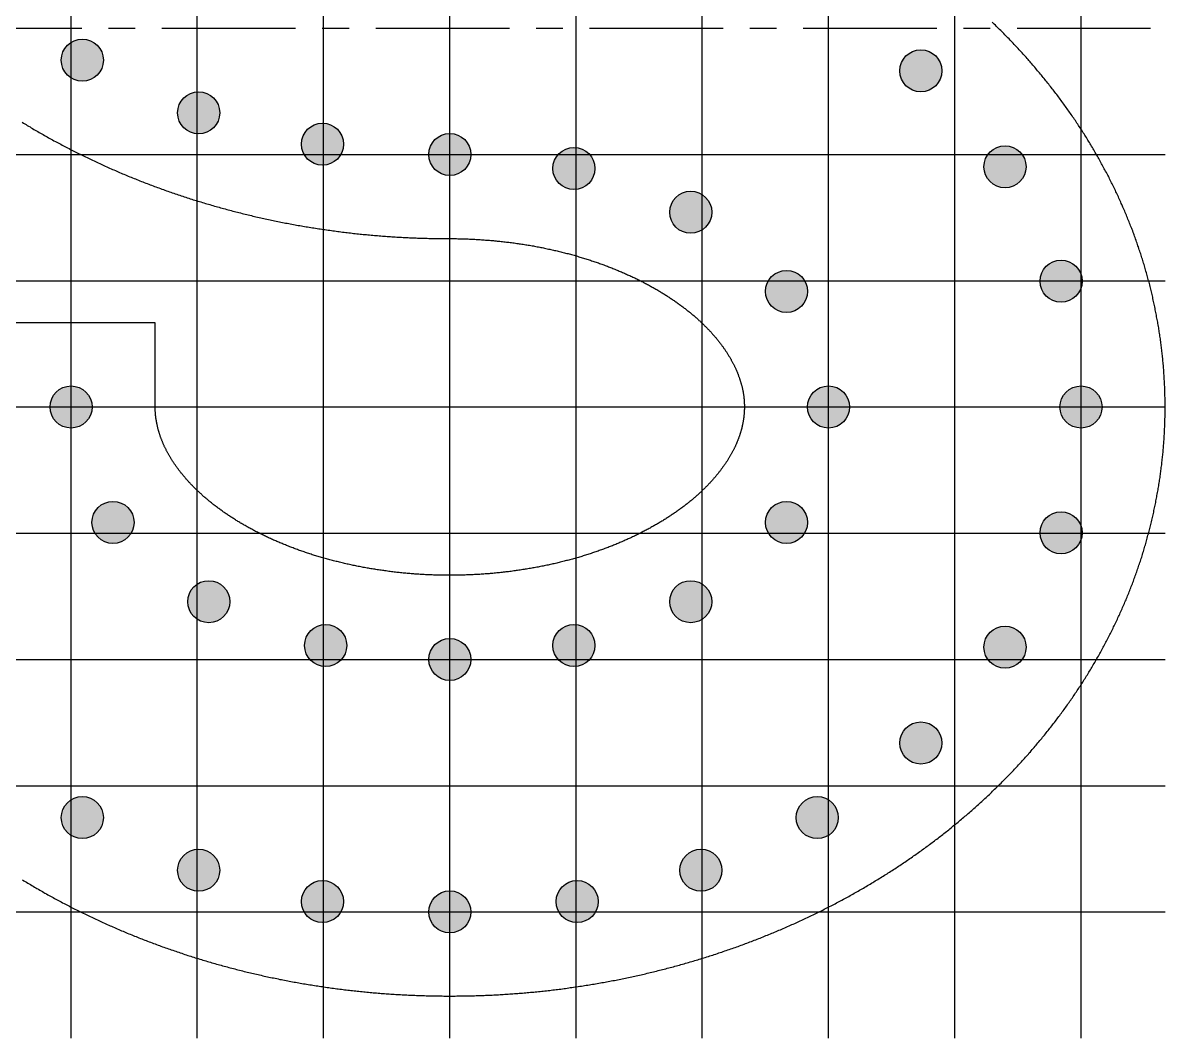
# Model space of a CAD drawing. Header units: inches. Extents: x 0 to 4525, y 0 to 244.
# Drawn here: x 140.35 to 153.93, y -0.09 to 11.97 of the extents above; entities that cross this region are included whole.
import ezdxf

# ---------------------------------------------------------------- set-up
doc = ezdxf.new("R2010")
doc.units = ezdxf.units.IN
doc.linetypes.add('CENTER', pattern=[50.8, 31.75, -6.35, 6.35, -6.35])
for name, color, linetype in [('LetterOutlines', 61, 'Continuous'), ('PixelFill', 22, 'Continuous'), ('PixelGuides', 160, 'Continuous'), ('PixelHoles', 90, 'Continuous')]:
    doc.layers.add(name, color=color, linetype=linetype)

# ---------------------------------------------------------------- blocks, each defined once
blk = doc.blocks.new('Pixel')
at = {"layer": 'PixelFill'}
h = blk.add_hatch(color=256, dxfattribs=at)
h.paths.add_polyline_path([(0, 0.25), (0, 0), (0.25, 0, 0.414214)])
h.paths.add_polyline_path([(0, 0.25, 0.414214), (-0.25, 0), (0, 0)])
h.paths.add_polyline_path([(0, 0), (-0.25, 0, 0.414214), (0, -0.25)])
h.paths.add_polyline_path([(0.25, 0), (0, 0), (0, -0.25, 0.414214)])
h = blk.add_hatch(color=256, dxfattribs=at)
edge = h.paths.add_edge_path()
edge.add_line((0, 0), (0, 0.25))
edge.add_arc((0, 0), 0.25, 90, 180)
edge.add_line((-0.25, 0), (0, 0))
h = blk.add_hatch(color=256, dxfattribs=at)
edge = h.paths.add_edge_path()
edge.add_line((0, 0), (0.25, 0))
edge.add_arc((0, 0), 0.25, 0, 90)
edge.add_line((0, 0.25), (0, 0))
h = blk.add_hatch(color=256, dxfattribs=at)
edge = h.paths.add_edge_path()
edge.add_line((0, -0.25), (0, 0))
edge.add_line((0, 0), (-0.25, 0))
edge.add_arc((0, 0), 0.25, 180, 270)
h = blk.add_hatch(color=256, dxfattribs=at)
edge = h.paths.add_edge_path()
edge.add_line((0, 0), (0, -0.25))
edge.add_arc((0, 0), 0.25, 270, 360)
edge.add_line((0.25, 0), (0, 0))
at = {"layer": 'PixelHoles'}
blk.add_circle((0, 0), 0.25, dxfattribs=at)

msp = doc.modelspace()

# ---------------------------------------------------------------- linework, layer by layer
at = {"layer": 'LetterOutlines'}
for points in [[(140.35, 1.785), (140.366, 1.776), (140.381, 1.766), (140.397, 1.757), (140.412, 1.748), (140.428, 1.738), (140.444, 1.729), (140.459, 1.72), (140.475, 1.71), (140.491, 1.701), (140.507, 1.692), (140.522, 1.683), (140.538, 1.674), (140.554, 1.664), (140.57, 1.655), (140.586, 1.646), (140.602, 1.637), (140.617, 1.628), (140.633, 1.619), (140.649, 1.61), (140.665, 1.602), (140.681, 1.593), (140.697, 1.584), (140.713, 1.575), (140.73, 1.566), (140.746, 1.558), (140.762, 1.549), (140.778, 1.54), (140.794, 1.531), (140.81, 1.523), (140.827, 1.514), (140.843, 1.506), (140.859, 1.497), (140.875, 1.489), (140.892, 1.48), (140.908, 1.472), (140.924, 1.463), (140.941, 1.455), (140.957, 1.447), (140.973, 1.438), (140.99, 1.43), (141.006, 1.422), (141.023, 1.414), (141.039, 1.406), (141.056, 1.397), (141.072, 1.389), (141.089, 1.381), (141.106, 1.373), (141.122, 1.365), (141.139, 1.357), (141.155, 1.349), (141.172, 1.341), (141.189, 1.333), (141.206, 1.325), (141.222, 1.318), (141.239, 1.31), (141.256, 1.302), (141.273, 1.294), (141.289, 1.287), (141.306, 1.279), (141.323, 1.271), (141.34, 1.264), (141.357, 1.256), (141.374, 1.249), (141.391, 1.241), (141.408, 1.234), (141.425, 1.226), (141.442, 1.219), (141.459, 1.211), (141.476, 1.204), (141.493, 1.197), (141.51, 1.189), (141.527, 1.182), (141.544, 1.175), (141.561, 1.168), (141.578, 1.161), (141.595, 1.153), (141.612, 1.146), (141.63, 1.139), (141.647, 1.132), (141.664, 1.125), (141.681, 1.118), (141.699, 1.111), (141.716, 1.104), (141.733, 1.098), (141.751, 1.091), (141.768, 1.084), (141.785, 1.077), (141.803, 1.07), (141.82, 1.064), (141.837, 1.057), (141.855, 1.05), (141.872, 1.044), (141.89, 1.037), (141.907, 1.031), (141.925, 1.024), (141.942, 1.018), (141.96, 1.011), (141.977, 1.005), (141.995, 0.999), (142.012, 0.992), (142.03, 0.986), (142.048, 0.98), (142.065, 0.973), (142.083, 0.967), (142.1, 0.961), (142.118, 0.955), (142.136, 0.949), (142.154, 0.943), (142.171, 0.937), (142.189, 0.931), (142.207, 0.925), (142.224, 0.919), (142.242, 0.913), (142.26, 0.907), (142.278, 0.901), (142.296, 0.895), (142.314, 0.889), (142.331, 0.884), (142.349, 0.878), (142.367, 0.872), (142.385, 0.867), (142.403, 0.861), (142.421, 0.855), (142.439, 0.85), (142.457, 0.844), (142.475, 0.839), (142.493, 0.833), (142.511, 0.828), (142.529, 0.823), (142.547, 0.817), (142.565, 0.812), (142.583, 0.807), (142.601, 0.801), (142.619, 0.796), (142.637, 0.791), (142.655, 0.786), (142.673, 0.781), (142.691, 0.776), (142.71, 0.771), (142.728, 0.766), (142.746, 0.761), (142.764, 0.756), (142.782, 0.751), (142.801, 0.746), (142.819, 0.741), (142.837, 0.736), (142.855, 0.732), (142.874, 0.727), (142.892, 0.722), (142.91, 0.717), (142.928, 0.713), (142.947, 0.708), (142.965, 0.704), (142.983, 0.699), (143.002, 0.695), (143.02, 0.69), (143.038, 0.686), (143.057, 0.681), (143.075, 0.677), (143.094, 0.673), (143.112, 0.668), (143.13, 0.664), (143.149, 0.66), (143.167, 0.656), (143.186, 0.652), (143.204, 0.647), (143.223, 0.643), (143.241, 0.639), (143.26, 0.635), (143.278, 0.631), (143.297, 0.627), (143.315, 0.623), (143.334, 0.62), (143.352, 0.616), (143.371, 0.612), (143.389, 0.608), (143.408, 0.604), (143.427, 0.601), (143.445, 0.597), (143.464, 0.593), (143.482, 0.59), (143.501, 0.586), (143.52, 0.583), (143.538, 0.579), (143.557, 0.576), (143.576, 0.572), (143.594, 0.569), (143.613, 0.566), (143.632, 0.562), (143.65, 0.559), (143.669, 0.556), (143.688, 0.552), (143.707, 0.549), (143.725, 0.546), (143.744, 0.543), (143.763, 0.54), (143.782, 0.537), (143.8, 0.534), (143.819, 0.531), (143.838, 0.528), (143.857, 0.525), (143.875, 0.522), (143.894, 0.519), (143.913, 0.517), (143.932, 0.514), (143.951, 0.511), (143.97, 0.508), (143.988, 0.506), (144.007, 0.503), (144.026, 0.5), (144.045, 0.498), (144.064, 0.495), (144.083, 0.493), (144.102, 0.49), (144.12, 0.488), (144.139, 0.486), (144.158, 0.483), (144.177, 0.481), (144.196, 0.479), (144.215, 0.476), (144.234, 0.474), (144.253, 0.472), (144.272, 0.47), (144.291, 0.468), (144.31, 0.466), (144.328, 0.464), (144.347, 0.462), (144.366, 0.46), (144.385, 0.458), (144.404, 0.456), (144.423, 0.454), (144.442, 0.452), (144.461, 0.45), (144.48, 0.449), (144.499, 0.447), (144.518, 0.445), (144.537, 0.444), (144.556, 0.442), (144.575, 0.44), (144.594, 0.439), (144.613, 0.437), (144.632, 0.436), (144.651, 0.434), (144.67, 0.433), (144.689, 0.432), (144.708, 0.43), (144.727, 0.429), (144.746, 0.428), (144.765, 0.426), (144.785, 0.425), (144.804, 0.424), (144.823, 0.423), (144.842, 0.422), (144.861, 0.421), (144.88, 0.42), (144.899, 0.419), (144.918, 0.418), (144.937, 0.417), (144.956, 0.416), (144.975, 0.415), (144.994, 0.414), (145.013, 0.414), (145.032, 0.413), (145.051, 0.412), (145.071, 0.411), (145.09, 0.411), (145.109, 0.41), (145.128, 0.41), (145.147, 0.409), (145.166, 0.409), (145.185, 0.408), (145.204, 0.408), (145.223, 0.407), (145.242, 0.407), (145.261, 0.407), (145.28, 0.406), (145.3, 0.406), (145.319, 0.406), (145.338, 0.406), (145.357, 0.405), (145.376, 0.405), (145.395, 0.405), (145.414, 0.405), (145.433, 0.405), (145.452, 0.405), (145.471, 0.405), (145.491, 0.405), (145.51, 0.406), (145.529, 0.406), (145.548, 0.406), (145.567, 0.406), (145.586, 0.406), (145.605, 0.407), (145.624, 0.407), (145.643, 0.407), (145.662, 0.408), (145.682, 0.408), (145.701, 0.409), (145.72, 0.409), (145.739, 0.41), (145.758, 0.41), (145.777, 0.411), (145.796, 0.412), (145.815, 0.412), (145.834, 0.413), (145.853, 0.414), (145.872, 0.415), (145.891, 0.416), (145.91, 0.416), (145.93, 0.417), (145.949, 0.418), (145.968, 0.419), (145.987, 0.42), (146.006, 0.421), (146.025, 0.422), (146.044, 0.423), (146.063, 0.425), (146.082, 0.426), (146.101, 0.427), (146.12, 0.428), (146.139, 0.43), (146.158, 0.431), (146.177, 0.432), (146.196, 0.434), (146.215, 0.435), (146.234, 0.437), (146.253, 0.438), (146.272, 0.44), (146.291, 0.441), (146.31, 0.443), (146.329, 0.444), (146.348, 0.446), (146.367, 0.448), (146.386, 0.45), (146.405, 0.451), (146.424, 0.453), (146.443, 0.455), (146.462, 0.457), (146.481, 0.459), (146.5, 0.461), (146.519, 0.463), (146.538, 0.465), (146.557, 0.467), (146.576, 0.469), (146.595, 0.471), (146.614, 0.473), (146.633, 0.476), (146.652, 0.478), (146.67, 0.48), (146.689, 0.482), (146.708, 0.485), (146.727, 0.487), (146.746, 0.489), (146.765, 0.492), (146.784, 0.494), (146.803, 0.497), (146.821, 0.5), (146.84, 0.502), (146.859, 0.505), (146.878, 0.507), (146.897, 0.51), (146.916, 0.513), (146.934, 0.516), (146.953, 0.518), (146.972, 0.521), (146.991, 0.524), (147.01, 0.527), (147.028, 0.53), (147.047, 0.533), (147.066, 0.536), (147.085, 0.539), (147.103, 0.542), (147.122, 0.545), (147.141, 0.548), (147.16, 0.551), (147.178, 0.555), (147.197, 0.558), (147.216, 0.561), (147.234, 0.565), (147.253, 0.568), (147.272, 0.571), (147.29, 0.575), (147.309, 0.578), (147.328, 0.582), (147.346, 0.585), (147.365, 0.589), (147.384, 0.592), (147.402, 0.596), (147.421, 0.6), (147.439, 0.603), (147.458, 0.607), (147.477, 0.611), (147.495, 0.615), (147.514, 0.618), (147.532, 0.622), (147.551, 0.626), (147.569, 0.63), (147.588, 0.634), (147.606, 0.638), (147.625, 0.642), (147.643, 0.646), (147.662, 0.65), (147.68, 0.655), (147.699, 0.659), (147.717, 0.663), (147.736, 0.667), (147.754, 0.671), (147.772, 0.676), (147.791, 0.68), (147.809, 0.684), (147.828, 0.689), (147.846, 0.693), (147.864, 0.698), (147.883, 0.702), (147.901, 0.707), (147.919, 0.711), (147.938, 0.716), (147.956, 0.721), (147.974, 0.725), (147.992, 0.73), (148.011, 0.735), (148.029, 0.74), (148.047, 0.745), (148.065, 0.749), (148.084, 0.754), (148.102, 0.759), (148.12, 0.764), (148.138, 0.769), (148.156, 0.774), (148.174, 0.779), (148.192, 0.784), (148.211, 0.789), (148.229, 0.795), (148.247, 0.8), (148.265, 0.805), (148.283, 0.81), (148.301, 0.816), (148.319, 0.821), (148.337, 0.826), (148.355, 0.832), (148.373, 0.837), (148.391, 0.843), (148.409, 0.848), (148.427, 0.854), (148.445, 0.859), (148.463, 0.865), (148.481, 0.87), (148.499, 0.876), (148.516, 0.882), (148.534, 0.887), (148.552, 0.893), (148.57, 0.899), (148.588, 0.905), (148.606, 0.911), (148.623, 0.917), (148.641, 0.923), (148.659, 0.928), (148.677, 0.934), (148.694, 0.941), (148.712, 0.947), (148.73, 0.953), (148.747, 0.959), (148.765, 0.965), (148.783, 0.971), (148.8, 0.977), (148.818, 0.984), (148.836, 0.99), (148.853, 0.996), (148.871, 1.003), (148.888, 1.009), (148.906, 1.015), (148.923, 1.022), (148.941, 1.028), (148.958, 1.035), (148.976, 1.041), (148.993, 1.048), (149.011, 1.055), (149.028, 1.061), (149.045, 1.068), (149.063, 1.075), (149.08, 1.082), (149.098, 1.088), (149.115, 1.095), (149.132, 1.102), (149.149, 1.109), (149.167, 1.116), (149.184, 1.123), (149.201, 1.13), (149.218, 1.137), (149.236, 1.144), (149.253, 1.151), (149.27, 1.158), (149.287, 1.165), (149.304, 1.172), (149.321, 1.18), (149.338, 1.187), (149.356, 1.194), (149.373, 1.201), (149.39, 1.209), (149.407, 1.216), (149.424, 1.224), (149.441, 1.231), (149.458, 1.238), (149.474, 1.246), (149.491, 1.254), (149.508, 1.261), (149.525, 1.269), (149.542, 1.276), (149.559, 1.284), (149.576, 1.292), (149.592, 1.299), (149.609, 1.307), (149.626, 1.315), (149.643, 1.323), (149.659, 1.331), (149.676, 1.339), (149.693, 1.346), (149.709, 1.354), (149.726, 1.362), (149.743, 1.37), (149.759, 1.378), (149.776, 1.387), (149.792, 1.395), (149.809, 1.403), (149.825, 1.411), (149.842, 1.419), (149.858, 1.427), (149.875, 1.436), (149.891, 1.444), (149.908, 1.452), (149.924, 1.461), (149.94, 1.469), (149.957, 1.478), (149.973, 1.486), (149.989, 1.494), (150.006, 1.503), (150.022, 1.512), (150.038, 1.52), (150.054, 1.529), (150.07, 1.537), (150.087, 1.546), (150.103, 1.555), (150.119, 1.564), (150.135, 1.572), (150.151, 1.581), (150.167, 1.59), (150.183, 1.599), (150.199, 1.608), (150.215, 1.617), (150.231, 1.626), (150.247, 1.635), (150.263, 1.644), (150.279, 1.653), (150.295, 1.662), (150.31, 1.671), (150.326, 1.68), (150.342, 1.689), (150.358, 1.698), (150.373, 1.707), (150.389, 1.717), (150.405, 1.726), (150.42, 1.735), (150.436, 1.745), (150.452, 1.754), (150.467, 1.763), (150.483, 1.773), (150.498, 1.782), (150.514, 1.792), (150.529, 1.801), (150.545, 1.811), (150.56, 1.821), (150.576, 1.83), (150.591, 1.84), (150.607, 1.85), (150.622, 1.859), (150.637, 1.869), (150.652, 1.879), (150.668, 1.889), (150.683, 1.898), (150.698, 1.908), (150.713, 1.918), (150.729, 1.928), (150.744, 1.938), (150.759, 1.948), (150.774, 1.958), (150.789, 1.968), (150.804, 1.978), (150.819, 1.988), (150.834, 1.998), (150.849, 2.008), (150.864, 2.019), (150.879, 2.029), (150.894, 2.039), (150.908, 2.049), (150.923, 2.06), (150.938, 2.07), (150.953, 2.08), (150.968, 2.091), (150.982, 2.101), (150.997, 2.111), (151.012, 2.122), (151.026, 2.132), (151.041, 2.143), (151.055, 2.153), (151.07, 2.164), (151.084, 2.175), (151.099, 2.185), (151.113, 2.196), (151.128, 2.207), (151.142, 2.217), (151.157, 2.228), (151.171, 2.239), (151.185, 2.25), (151.2, 2.261), (151.214, 2.271), (151.228, 2.282), (151.242, 2.293), (151.256, 2.304), (151.271, 2.315), (151.285, 2.326), (151.299, 2.337), (151.313, 2.348), (151.327, 2.359), (151.341, 2.37), (151.355, 2.382), (151.369, 2.393), (151.383, 2.404), (151.397, 2.415), (151.41, 2.427), (151.424, 2.438), (151.438, 2.449), (151.452, 2.46), (151.466, 2.472), (151.479, 2.483), (151.493, 2.495), (151.507, 2.506), (151.52, 2.518), (151.534, 2.529), (151.547, 2.541), (151.561, 2.552), (151.574, 2.564), (151.588, 2.575), (151.601, 2.587), (151.615, 2.599), (151.628, 2.61), (151.641, 2.622), (151.655, 2.634), (151.668, 2.646), (151.681, 2.657), (151.694, 2.669), (151.708, 2.681), (151.721, 2.693), (151.734, 2.705), (151.747, 2.717), (151.76, 2.729), (151.773, 2.741), (151.786, 2.753), (151.799, 2.765), (151.812, 2.777), (151.825, 2.789), (151.838, 2.801), (151.85, 2.813), (151.863, 2.826), (151.876, 2.838), (151.889, 2.85), (151.901, 2.862), (151.914, 2.875), (151.927, 2.887), (151.939, 2.899), (151.952, 2.912), (151.964, 2.924), (151.977, 2.936), (151.989, 2.949), (152.002, 2.961), (152.014, 2.974), (152.027, 2.986), (152.039, 2.999), (152.051, 3.011), (152.063, 3.024), (152.076, 3.037), (152.088, 3.049), (152.1, 3.062), (152.112, 3.075), (152.124, 3.087), (152.136, 3.1), (152.148, 3.113), (152.16, 3.126), (152.172, 3.138), (152.184, 3.151), (152.196, 3.164), (152.208, 3.177), (152.22, 3.19), (152.232, 3.203), (152.243, 3.216), (152.255, 3.229), (152.267, 3.242), (152.278, 3.255), (152.29, 3.268), (152.302, 3.281), (152.313, 3.294), (152.325, 3.307), (152.336, 3.32), (152.347, 3.334), (152.359, 3.347), (152.37, 3.36), (152.382, 3.373), (152.393, 3.387), (152.404, 3.4), (152.415, 3.413), (152.427, 3.427), (152.438, 3.44), (152.449, 3.453), (152.46, 3.467), (152.471, 3.48), (152.482, 3.494), (152.493, 3.507), (152.504, 3.521), (152.515, 3.534), (152.526, 3.548), (152.536, 3.561), (152.547, 3.575), (152.558, 3.588), (152.569, 3.602), (152.579, 3.616), (152.59, 3.629), (152.601, 3.643), (152.611, 3.657), (152.622, 3.671), (152.632, 3.684), (152.643, 3.698), (152.653, 3.712), (152.663, 3.726), (152.674, 3.74), (152.684, 3.754), (152.694, 3.768), (152.705, 3.781), (152.715, 3.795), (152.725, 3.809), (152.735, 3.823), (152.745, 3.837), (152.755, 3.851), (152.765, 3.865), (152.775, 3.88), (152.785, 3.894), (152.795, 3.908), (152.805, 3.922), (152.815, 3.936), (152.824, 3.95), (152.834, 3.964), (152.844, 3.979), (152.853, 3.993), (152.863, 4.007), (152.873, 4.021), (152.882, 4.036), (152.892, 4.05), (152.901, 4.064), (152.911, 4.079), (152.92, 4.093), (152.929, 4.108), (152.939, 4.122), (152.948, 4.136), (152.957, 4.151), (152.966, 4.165), (152.975, 4.18), (152.984, 4.194), (152.994, 4.209), (153.003, 4.224), (153.012, 4.238), (153.021, 4.253), (153.029, 4.267), (153.038, 4.282), (153.047, 4.297), (153.056, 4.311), (153.065, 4.326), (153.073, 4.341), (153.082, 4.356), (153.091, 4.37), (153.099, 4.385), (153.108, 4.4), (153.116, 4.415), (153.125, 4.43), (153.133, 4.444), (153.141, 4.459), (153.15, 4.474), (153.158, 4.489), (153.166, 4.504), (153.175, 4.519), (153.183, 4.534), (153.191, 4.549), (153.199, 4.564), (153.207, 4.579), (153.215, 4.594), (153.223, 4.609), (153.231, 4.624), (153.239, 4.639), (153.247, 4.654), (153.254, 4.669), (153.262, 4.685), (153.27, 4.7), (153.278, 4.715), (153.285, 4.73), (153.293, 4.745), (153.3, 4.761), (153.308, 4.776), (153.315, 4.791), (153.323, 4.806), (153.33, 4.822), (153.337, 4.837), (153.345, 4.852), (153.352, 4.868), (153.359, 4.883), (153.366, 4.898), (153.373, 4.914), (153.38, 4.929), (153.387, 4.945), (153.394, 4.96), (153.401, 4.975), (153.408, 4.991), (153.415, 5.006), (153.422, 5.022), (153.429, 5.037), (153.435, 5.053), (153.442, 5.069), (153.449, 5.084), (153.455, 5.1), (153.462, 5.115), (153.468, 5.131), (153.475, 5.147), (153.481, 5.162), (153.487, 5.178), (153.494, 5.194), (153.5, 5.209), (153.506, 5.225), (153.512, 5.241), (153.519, 5.256), (153.525, 5.272), (153.531, 5.288), (153.537, 5.304), (153.543, 5.319), (153.549, 5.335), (153.555, 5.351), (153.56, 5.367), (153.566, 5.383), (153.572, 5.399), (153.578, 5.414), (153.583, 5.43), (153.589, 5.446), (153.594, 5.462), (153.6, 5.478), (153.605, 5.494), (153.611, 5.51), (153.616, 5.526), (153.622, 5.542), (153.627, 5.558), (153.632, 5.574), (153.637, 5.59), (153.642, 5.606), (153.648, 5.622), (153.653, 5.638), (153.658, 5.654), (153.663, 5.67), (153.668, 5.686), (153.672, 5.702), (153.677, 5.718), (153.682, 5.734), (153.687, 5.751), (153.692, 5.767), (153.696, 5.783), (153.701, 5.799), (153.705, 5.815), (153.71, 5.831), (153.714, 5.847), (153.719, 5.864), (153.723, 5.88), (153.728, 5.896), (153.732, 5.912), (153.736, 5.929), (153.74, 5.945), (153.744, 5.961), (153.749, 5.977), (153.753, 5.994), (153.757, 6.01), (153.761, 6.026), (153.765, 6.042), (153.768, 6.059), (153.772, 6.075), (153.776, 6.091), (153.78, 6.108), (153.783, 6.124), (153.787, 6.14), (153.791, 6.157), (153.794, 6.173), (153.798, 6.189), (153.801, 6.206), (153.805, 6.222), (153.808, 6.239), (153.811, 6.255), (153.815, 6.271), (153.818, 6.288), (153.821, 6.304), (153.824, 6.321), (153.827, 6.337), (153.83, 6.354), (153.833, 6.37), (153.836, 6.387), (153.839, 6.403), (153.842, 6.42), (153.845, 6.436), (153.848, 6.452), (153.85, 6.469), (153.853, 6.485), (153.856, 6.502), (153.858, 6.518), (153.861, 6.535), (153.863, 6.552), (153.866, 6.568), (153.868, 6.585), (153.87, 6.601), (153.873, 6.618), (153.875, 6.634), (153.877, 6.651), (153.879, 6.667), (153.881, 6.684), (153.884, 6.7), (153.886, 6.717), (153.888, 6.734), (153.889, 6.75), (153.891, 6.767), (153.893, 6.783), (153.895, 6.8), (153.897, 6.817), (153.898, 6.833), (153.9, 6.85), (153.902, 6.866), (153.903, 6.883), (153.905, 6.9), (153.906, 6.916), (153.907, 6.933), (153.909, 6.95), (153.91, 6.966), (153.911, 6.983), (153.913, 7), (153.914, 7.016), (153.915, 7.033), (153.916, 7.049), (153.917, 7.066), (153.918, 7.083), (153.919, 7.099), (153.92, 7.116), (153.92, 7.133), (153.921, 7.149), (153.922, 7.166), (153.923, 7.183), (153.923, 7.199), (153.924, 7.216), (153.924, 7.233), (153.925, 7.249), (153.925, 7.266), (153.926, 7.283), (153.926, 7.299), (153.926, 7.316), (153.926, 7.333), (153.927, 7.349), (153.927, 7.366), (153.927, 7.383), (153.927, 7.4), (153.927, 7.416), (153.927, 7.433), (153.927, 7.45), (153.927, 7.466), (153.926, 7.483), (153.926, 7.5), (153.926, 7.516), (153.925, 7.533), (153.925, 7.55), (153.925, 7.566), (153.924, 7.583), (153.924, 7.6), (153.923, 7.616), (153.922, 7.633), (153.922, 7.65), (153.921, 7.666), (153.92, 7.683), (153.919, 7.7), (153.918, 7.716), (153.917, 7.733), (153.917, 7.75), (153.915, 7.766), (153.914, 7.783), (153.913, 7.8), (153.912, 7.816), (153.911, 7.833), (153.91, 7.849), (153.908, 7.866), (153.907, 7.883), (153.906, 7.899), (153.904, 7.916), (153.903, 7.933), (153.901, 7.949), (153.899, 7.966), (153.898, 7.982), (153.896, 7.999), (153.894, 8.016), (153.893, 8.032), (153.891, 8.049), (153.889, 8.065), (153.887, 8.082), (153.885, 8.099), (153.883, 8.115), (153.881, 8.132), (153.879, 8.148), (153.877, 8.165), (153.874, 8.181), (153.872, 8.198), (153.87, 8.215), (153.867, 8.231), (153.865, 8.248), (153.862, 8.264), (153.86, 8.281), (153.857, 8.297), (153.855, 8.314), (153.852, 8.33), (153.85, 8.347), (153.847, 8.363), (153.844, 8.38), (153.841, 8.396), (153.838, 8.413), (153.835, 8.429), (153.832, 8.446), (153.829, 8.462), (153.826, 8.478), (153.823, 8.495), (153.82, 8.511), (153.817, 8.528), (153.814, 8.544), (153.81, 8.561), (153.807, 8.577), (153.804, 8.593), (153.8, 8.61), (153.797, 8.626), (153.793, 8.643), (153.79, 8.659), (153.786, 8.675), (153.782, 8.692), (153.779, 8.708), (153.775, 8.724), (153.771, 8.741), (153.767, 8.757), (153.763, 8.773), (153.759, 8.789), (153.755, 8.806), (153.751, 8.822), (153.747, 8.838), (153.743, 8.855), (153.739, 8.871), (153.735, 8.887), (153.73, 8.903), (153.726, 8.919), (153.722, 8.936), (153.717, 8.952), (153.713, 8.968), (153.708, 8.984), (153.704, 9), (153.699, 9.017), (153.695, 9.033), (153.69, 9.049), (153.685, 9.065), (153.68, 9.081), (153.676, 9.097), (153.671, 9.113), (153.666, 9.129), (153.661, 9.145), (153.656, 9.162), (153.651, 9.178), (153.646, 9.194), (153.641, 9.21), (153.636, 9.226), (153.63, 9.242), (153.625, 9.258), (153.62, 9.274), (153.614, 9.29), (153.609, 9.306), (153.604, 9.321), (153.598, 9.337), (153.593, 9.353), (153.587, 9.369), (153.581, 9.385), (153.576, 9.401), (153.57, 9.417), (153.564, 9.433), (153.558, 9.449), (153.553, 9.464), (153.547, 9.48), (153.541, 9.496), (153.535, 9.512), (153.529, 9.527), (153.523, 9.543), (153.517, 9.559), (153.51, 9.575), (153.504, 9.59), (153.498, 9.606), (153.492, 9.622), (153.485, 9.637), (153.479, 9.653), (153.473, 9.669), (153.466, 9.684), (153.46, 9.7), (153.453, 9.716), (153.446, 9.731), (153.44, 9.747), (153.433, 9.762), (153.426, 9.778), (153.42, 9.793), (153.413, 9.809), (153.406, 9.824), (153.399, 9.84), (153.392, 9.855), (153.385, 9.871), (153.378, 9.886), (153.371, 9.902), (153.364, 9.917), (153.357, 9.932), (153.349, 9.948), (153.342, 9.963), (153.335, 9.978), (153.328, 9.994), (153.32, 10.009), (153.313, 10.024), (153.305, 10.04), (153.298, 10.055), (153.29, 10.07), (153.283, 10.085), (153.275, 10.1), (153.267, 10.116), (153.26, 10.131), (153.252, 10.146), (153.244, 10.161), (153.236, 10.176), (153.228, 10.191), (153.22, 10.206), (153.212, 10.221), (153.204, 10.236), (153.196, 10.251), (153.188, 10.266), (153.18, 10.281), (153.172, 10.296), (153.164, 10.311), (153.155, 10.326), (153.147, 10.341), (153.139, 10.356), (153.13, 10.371), (153.122, 10.386), (153.113, 10.4), (153.105, 10.415), (153.096, 10.43), (153.088, 10.445), (153.079, 10.46), (153.07, 10.474), (153.062, 10.489), (153.053, 10.504), (153.044, 10.518), (153.035, 10.533), (153.026, 10.548), (153.018, 10.562), (153.009, 10.577), (153, 10.591), (152.991, 10.606), (152.981, 10.621), (152.972, 10.635), (152.963, 10.65), (152.954, 10.664), (152.945, 10.678), (152.935, 10.693), (152.926, 10.707), (152.917, 10.722), (152.907, 10.736), (152.898, 10.75), (152.889, 10.765), (152.879, 10.779), (152.869, 10.793), (152.86, 10.808), (152.85, 10.822), (152.841, 10.836), (152.831, 10.85), (152.821, 10.865), (152.811, 10.879), (152.802, 10.893), (152.792, 10.907), (152.782, 10.921), (152.772, 10.935), (152.762, 10.949), (152.752, 10.963), (152.742, 10.977), (152.732, 10.991), (152.722, 11.005), (152.711, 11.019), (152.701, 11.033), (152.691, 11.047), (152.681, 11.061), (152.67, 11.075), (152.66, 11.089), (152.65, 11.103), (152.639, 11.117), (152.629, 11.13), (152.618, 11.144), (152.608, 11.158), (152.597, 11.172), (152.586, 11.185), (152.576, 11.199), (152.565, 11.213), (152.554, 11.226), (152.544, 11.24), (152.533, 11.253), (152.522, 11.267), (152.511, 11.281), (152.5, 11.294), (152.489, 11.308), (152.478, 11.321), (152.467, 11.335), (152.456, 11.348), (152.445, 11.361), (152.434, 11.375), (152.423, 11.388), (152.412, 11.401), (152.4, 11.415), (152.389, 11.428), (152.378, 11.441), (152.366, 11.455), (152.355, 11.468), (152.344, 11.481), (152.332, 11.494), (152.321, 11.507), (152.309, 11.52), (152.298, 11.534), (152.286, 11.547), (152.274, 11.56), (152.263, 11.573), (152.251, 11.586), (152.239, 11.599), (152.228, 11.612), (152.216, 11.625), (152.204, 11.637), (152.192, 11.65), (152.18, 11.663), (152.168, 11.676), (152.156, 11.689), (152.144, 11.702), (152.132, 11.714), (152.12, 11.727), (152.108, 11.74), (152.096, 11.753), (152.084, 11.765), (152.072, 11.778), (152.059, 11.79), (152.047, 11.803), (152.035, 11.816), (152.022, 11.828), (152.01, 11.841), (151.998, 11.853), (151.985, 11.866), (151.973, 11.878), (151.96, 11.89), (151.948, 11.903), (151.935, 11.915), (151.922, 11.927), (151.91, 11.94), (151.897, 11.952), (151.884, 11.964), (151.872, 11.977)], [(140.345, 10.789), (140.361, 10.779), (140.376, 10.77), (140.392, 10.76), (140.407, 10.751), (140.423, 10.742), (140.439, 10.732), (140.454, 10.723), (140.47, 10.714), (140.486, 10.704), (140.501, 10.695), (140.517, 10.686), (140.533, 10.677), (140.549, 10.668), (140.565, 10.659), (140.58, 10.65), (140.596, 10.641), (140.612, 10.632), (140.628, 10.623), (140.644, 10.614), (140.66, 10.605), (140.676, 10.596), (140.692, 10.587), (140.708, 10.578), (140.724, 10.569), (140.74, 10.561), (140.756, 10.552), (140.773, 10.543), (140.789, 10.535), (140.805, 10.526), (140.821, 10.517), (140.837, 10.509), (140.854, 10.5), (140.87, 10.492), (140.886, 10.483), (140.903, 10.475), (140.919, 10.466), (140.935, 10.458), (140.952, 10.45), (140.968, 10.441), (140.984, 10.433), (141.001, 10.425), (141.017, 10.416), (141.034, 10.408), (141.05, 10.4), (141.067, 10.392), (141.083, 10.384), (141.1, 10.376), (141.117, 10.368), (141.133, 10.36), (141.15, 10.352), (141.167, 10.344), (141.183, 10.336), (141.2, 10.328), (141.217, 10.32), (141.233, 10.312), (141.25, 10.305), (141.267, 10.297), (141.284, 10.289), (141.301, 10.281), (141.317, 10.274), (141.334, 10.266), (141.351, 10.259), (141.368, 10.251), (141.385, 10.243), (141.402, 10.236), (141.419, 10.228), (141.436, 10.221), (141.453, 10.214), (141.47, 10.206), (141.487, 10.199), (141.504, 10.192), (141.521, 10.184), (141.538, 10.177), (141.555, 10.17), (141.572, 10.163), (141.589, 10.156), (141.607, 10.149), (141.624, 10.141), (141.641, 10.134), (141.658, 10.127), (141.676, 10.12), (141.693, 10.114), (141.71, 10.107), (141.727, 10.1), (141.745, 10.093), (141.762, 10.086), (141.779, 10.079), (141.797, 10.073), (141.814, 10.066), (141.831, 10.059), (141.849, 10.052), (141.866, 10.046), (141.884, 10.039), (141.901, 10.033), (141.919, 10.026), (141.936, 10.02), (141.954, 10.013), (141.971, 10.007), (141.989, 10.001), (142.006, 9.994), (142.024, 9.988), (142.042, 9.982), (142.059, 9.975), (142.077, 9.969), (142.095, 9.963), (142.112, 9.957), (142.13, 9.951), (142.148, 9.945), (142.165, 9.939), (142.183, 9.932), (142.201, 9.927), (142.219, 9.921), (142.236, 9.915), (142.254, 9.909), (142.272, 9.903), (142.29, 9.897), (142.308, 9.891), (142.325, 9.886), (142.343, 9.88), (142.361, 9.874), (142.379, 9.868), (142.397, 9.863), (142.415, 9.857), (142.433, 9.852), (142.451, 9.846), (142.469, 9.841), (142.487, 9.835), (142.505, 9.83), (142.523, 9.824), (142.541, 9.819), (142.559, 9.814), (142.577, 9.809), (142.595, 9.803), (142.613, 9.798), (142.631, 9.793), (142.649, 9.788), (142.667, 9.783), (142.685, 9.778), (142.704, 9.772), (142.722, 9.767), (142.74, 9.762), (142.758, 9.758), (142.776, 9.753), (142.795, 9.748), (142.813, 9.743), (142.831, 9.738), (142.849, 9.733), (142.867, 9.729), (142.886, 9.724), (142.904, 9.719), (142.922, 9.715), (142.941, 9.71), (142.959, 9.705), (142.977, 9.701), (142.996, 9.696), (143.014, 9.692), (143.032, 9.687), (143.051, 9.683), (143.069, 9.679), (143.088, 9.674), (143.106, 9.67), (143.124, 9.666), (143.143, 9.661), (143.161, 9.657), (143.18, 9.653), (143.198, 9.649), (143.217, 9.645), (143.235, 9.641), (143.254, 9.637), (143.272, 9.633), (143.291, 9.629), (143.309, 9.625), (143.328, 9.621), (143.346, 9.617), (143.365, 9.613), (143.383, 9.61), (143.402, 9.606), (143.42, 9.602), (143.439, 9.598), (143.458, 9.595), (143.476, 9.591), (143.495, 9.588), (143.514, 9.584), (143.532, 9.58), (143.551, 9.577), (143.57, 9.574), (143.588, 9.57), (143.607, 9.567), (143.626, 9.563), (143.644, 9.56), (143.663, 9.557), (143.682, 9.554), (143.7, 9.55), (143.719, 9.547), (143.738, 9.544), (143.757, 9.541), (143.775, 9.538), (143.794, 9.535), (143.813, 9.532), (143.832, 9.529), (143.85, 9.526), (143.869, 9.523), (143.888, 9.52), (143.907, 9.517), (143.926, 9.515), (143.944, 9.512), (143.963, 9.509), (143.982, 9.507), (144.001, 9.504), (144.02, 9.501), (144.039, 9.499), (144.057, 9.496), (144.076, 9.494), (144.095, 9.491), (144.114, 9.489), (144.133, 9.486), (144.152, 9.484), (144.171, 9.482), (144.19, 9.479), (144.209, 9.477), (144.227, 9.475), (144.246, 9.473), (144.265, 9.47), (144.284, 9.468), (144.303, 9.466), (144.322, 9.464), (144.341, 9.462), (144.36, 9.46), (144.379, 9.458), (144.398, 9.456), (144.417, 9.454), (144.436, 9.453), (144.455, 9.451), (144.474, 9.449), (144.493, 9.447), (144.512, 9.446), (144.531, 9.444), (144.55, 9.442), (144.569, 9.441), (144.588, 9.439), (144.607, 9.438), (144.626, 9.436), (144.645, 9.435), (144.664, 9.433), (144.683, 9.432), (144.702, 9.43), (144.721, 9.429), (144.74, 9.428), (144.759, 9.427), (144.778, 9.425), (144.797, 9.424), (144.816, 9.423), (144.835, 9.422), (144.854, 9.421), (144.873, 9.42), (144.892, 9.419), (144.912, 9.418), (144.931, 9.417), (144.95, 9.416), (144.969, 9.415), (144.988, 9.414), (145.007, 9.414), (145.026, 9.413), (145.045, 9.412), (145.064, 9.411), (145.083, 9.411), (145.102, 9.41), (145.121, 9.41), (145.14, 9.409), (145.16, 9.409), (145.179, 9.408), (145.198, 9.408), (145.217, 9.407), (145.236, 9.407), (145.255, 9.407), (145.274, 9.406), (145.293, 9.406), (145.312, 9.406), (145.331, 9.406), (145.35, 9.405), (145.37, 9.405), (145.389, 9.405), (145.408, 9.405), (145.427, 9.405), (145.443, 9.405), (145.458, 9.405), (145.474, 9.405), (145.49, 9.405), (145.506, 9.405), (145.521, 9.404), (145.537, 9.404), (145.553, 9.404), (145.569, 9.403), (145.584, 9.403), (145.6, 9.402), (145.616, 9.402), (145.631, 9.401), (145.647, 9.401), (145.663, 9.4), (145.679, 9.4), (145.694, 9.399), (145.71, 9.398), (145.726, 9.397), (145.741, 9.396), (145.757, 9.396), (145.773, 9.395), (145.788, 9.394), (145.804, 9.393), (145.82, 9.392), (145.835, 9.39), (145.851, 9.389), (145.867, 9.388), (145.882, 9.387), (145.898, 9.386), (145.913, 9.384), (145.929, 9.383), (145.945, 9.382), (145.96, 9.38), (145.976, 9.379), (145.991, 9.377), (146.007, 9.376), (146.022, 9.374), (146.038, 9.372), (146.053, 9.371), (146.069, 9.369), (146.084, 9.367), (146.1, 9.365), (146.115, 9.363), (146.13, 9.362), (146.146, 9.36), (146.161, 9.358), (146.177, 9.356), (146.192, 9.354), (146.207, 9.351), (146.223, 9.349), (146.238, 9.347), (146.253, 9.345), (146.268, 9.343), (146.284, 9.34), (146.299, 9.338), (146.314, 9.336), (146.329, 9.333), (146.344, 9.331), (146.36, 9.328), (146.375, 9.326), (146.39, 9.323), (146.405, 9.32), (146.42, 9.318), (146.435, 9.315), (146.45, 9.312), (146.465, 9.309), (146.48, 9.307), (146.495, 9.304), (146.51, 9.301), (146.525, 9.298), (146.54, 9.295), (146.554, 9.292), (146.569, 9.289), (146.584, 9.286), (146.599, 9.282), (146.614, 9.279), (146.628, 9.276), (146.643, 9.273), (146.658, 9.269), (146.672, 9.266), (146.687, 9.263), (146.702, 9.259), (146.716, 9.256), (146.731, 9.252), (146.745, 9.249), (146.76, 9.245), (146.774, 9.241), (146.789, 9.238), (146.803, 9.234), (146.817, 9.23), (146.832, 9.227), (146.846, 9.223), (146.86, 9.219), (146.874, 9.215), (146.889, 9.211), (146.903, 9.207), (146.917, 9.203), (146.931, 9.199), (146.945, 9.195), (146.959, 9.191), (146.973, 9.187), (146.987, 9.183), (147.001, 9.178), (147.015, 9.174), (147.029, 9.17), (147.043, 9.165), (147.057, 9.161), (147.07, 9.157), (147.084, 9.152), (147.098, 9.148), (147.111, 9.143), (147.125, 9.139), (147.139, 9.134), (147.152, 9.13), (147.166, 9.125), (147.179, 9.12), (147.193, 9.116), (147.206, 9.111), (147.219, 9.106), (147.233, 9.101), (147.246, 9.097), (147.259, 9.092), (147.272, 9.087), (147.286, 9.082), (147.299, 9.077), (147.312, 9.072), (147.325, 9.067), (147.338, 9.062), (147.351, 9.057), (147.364, 9.052), (147.377, 9.047), (147.389, 9.041), (147.402, 9.036), (147.415, 9.031), (147.428, 9.026), (147.44, 9.02), (147.453, 9.015), (147.466, 9.01), (147.478, 9.004), (147.491, 8.999), (147.503, 8.994), (147.515, 8.988), (147.528, 8.983), (147.54, 8.977), (147.552, 8.971), (147.565, 8.966), (147.577, 8.96), (147.589, 8.955), (147.601, 8.949), (147.613, 8.943), (147.625, 8.938), (147.637, 8.932), (147.649, 8.926), (147.661, 8.92), (147.672, 8.914), (147.684, 8.908), (147.696, 8.903), (147.707, 8.897), (147.719, 8.891), (147.73, 8.885), (147.742, 8.879), (147.753, 8.873), (147.765, 8.867), (147.776, 8.861), (147.787, 8.855), (147.799, 8.848), (147.81, 8.842), (147.821, 8.836), (147.832, 8.83), (147.843, 8.824), (147.854, 8.818), (147.865, 8.811), (147.876, 8.805), (147.886, 8.799), (147.897, 8.792), (147.908, 8.786), (147.919, 8.78), (147.929, 8.773), (147.94, 8.767), (147.95, 8.761), (147.961, 8.754), (147.971, 8.748), (147.981, 8.741), (147.992, 8.735), (148.002, 8.728), (148.012, 8.722), (148.022, 8.715), (148.032, 8.709), (148.042, 8.702), (148.052, 8.695), (148.062, 8.689), (148.072, 8.682), (148.082, 8.675), (148.091, 8.669), (148.101, 8.662), (148.111, 8.655), (148.12, 8.649), (148.13, 8.642), (148.139, 8.635), (148.149, 8.628), (148.158, 8.622), (148.167, 8.615), (148.177, 8.608), (148.186, 8.601), (148.195, 8.594), (148.204, 8.588), (148.213, 8.581), (148.222, 8.574), (148.231, 8.567), (148.24, 8.56), (148.248, 8.553), (148.257, 8.546), (148.266, 8.539), (148.274, 8.532), (148.283, 8.526), (148.291, 8.519), (148.3, 8.512), (148.308, 8.505), (148.316, 8.498), (148.325, 8.491), (148.333, 8.484), (148.341, 8.477), (148.349, 8.47), (148.357, 8.463), (148.365, 8.456), (148.373, 8.449), (148.381, 8.441), (148.388, 8.434), (148.396, 8.427), (148.404, 8.42), (148.411, 8.413), (148.419, 8.406), (148.426, 8.399), (148.434, 8.392), (148.441, 8.385), (148.448, 8.378), (148.455, 8.371), (148.462, 8.364), (148.47, 8.357), (148.477, 8.349), (148.484, 8.342), (148.49, 8.335), (148.497, 8.328), (148.504, 8.321), (148.511, 8.314), (148.517, 8.307), (148.524, 8.3), (148.531, 8.293), (148.537, 8.285), (148.543, 8.278), (148.55, 8.271), (148.556, 8.264), (148.562, 8.257), (148.568, 8.25), (148.575, 8.243), (148.581, 8.236), (148.587, 8.229), (148.593, 8.221), (148.598, 8.214), (148.604, 8.207), (148.61, 8.2), (148.616, 8.193), (148.621, 8.186), (148.627, 8.179), (148.633, 8.172), (148.638, 8.165), (148.643, 8.158), (148.649, 8.15), (148.654, 8.143), (148.659, 8.136), (148.665, 8.129), (148.67, 8.122), (148.675, 8.115), (148.68, 8.108), (148.685, 8.101), (148.69, 8.094), (148.695, 8.087), (148.699, 8.08), (148.704, 8.073), (148.709, 8.066), (148.713, 8.059), (148.718, 8.052), (148.723, 8.045), (148.727, 8.038), (148.731, 8.031), (148.736, 8.024), (148.74, 8.017), (148.744, 8.01), (148.748, 8.003), (148.753, 7.996), (148.757, 7.989), (148.761, 7.982), (148.765, 7.975), (148.769, 7.968), (148.772, 7.962), (148.776, 7.955), (148.78, 7.948), (148.784, 7.941), (148.787, 7.934), (148.791, 7.927), (148.794, 7.92), (148.798, 7.914), (148.801, 7.907), (148.805, 7.9), (148.808, 7.893), (148.811, 7.886), (148.815, 7.88), (148.818, 7.873), (148.821, 7.866), (148.824, 7.859), (148.827, 7.853), (148.83, 7.846), (148.833, 7.839), (148.836, 7.833), (148.839, 7.826), (148.841, 7.819), (148.844, 7.813), (148.847, 7.806), (148.849, 7.799), (148.852, 7.793), (148.855, 7.786), (148.857, 7.78), (148.859, 7.773), (148.862, 7.767), (148.864, 7.76), (148.867, 7.754), (148.869, 7.747), (148.871, 7.741), (148.873, 7.734), (148.875, 7.728), (148.877, 7.721), (148.879, 7.715), (148.881, 7.708), (148.883, 7.702), (148.885, 7.695), (148.887, 7.689), (148.889, 7.683), (148.891, 7.676), (148.892, 7.67), (148.894, 7.663), (148.896, 7.657), (148.897, 7.651), (148.899, 7.644), (148.9, 7.638), (148.902, 7.632), (148.903, 7.625), (148.905, 7.619), (148.906, 7.613), (148.907, 7.606), (148.908, 7.6), (148.91, 7.594), (148.911, 7.588), (148.912, 7.581), (148.913, 7.575), (148.914, 7.569), (148.915, 7.562), (148.916, 7.556), (148.917, 7.55), (148.918, 7.544), (148.919, 7.537), (148.919, 7.531), (148.92, 7.525), (148.921, 7.519), (148.922, 7.513), (148.922, 7.506), (148.923, 7.5), (148.923, 7.494), (148.924, 7.488), (148.924, 7.481), (148.925, 7.475), (148.925, 7.469), (148.926, 7.463), (148.926, 7.457), (148.926, 7.451), (148.926, 7.444), (148.927, 7.438), (148.927, 7.432), (148.927, 7.426), (148.927, 7.42), (148.927, 7.413), (148.927, 7.407), (148.927, 7.401), (148.927, 7.395), (148.927, 7.389), (148.927, 7.383), (148.927, 7.376), (148.926, 7.37), (148.926, 7.364), (148.926, 7.358), (148.925, 7.352), (148.925, 7.345), (148.925, 7.339), (148.924, 7.333), (148.924, 7.327), (148.923, 7.321), (148.923, 7.315), (148.922, 7.308), (148.922, 7.302), (148.921, 7.296), (148.92, 7.29), (148.92, 7.283), (148.919, 7.277), (148.918, 7.271), (148.917, 7.265), (148.916, 7.258), (148.915, 7.252), (148.914, 7.246), (148.913, 7.24), (148.912, 7.233), (148.911, 7.227), (148.91, 7.221), (148.909, 7.214), (148.908, 7.208), (148.906, 7.202), (148.905, 7.195), (148.904, 7.189), (148.902, 7.183), (148.901, 7.176), (148.9, 7.17), (148.898, 7.164), (148.897, 7.157), (148.895, 7.151), (148.893, 7.144), (148.892, 7.138), (148.89, 7.132), (148.888, 7.125), (148.886, 7.119), (148.884, 7.112), (148.883, 7.106), (148.881, 7.099), (148.879, 7.093), (148.877, 7.086), (148.875, 7.08), (148.872, 7.073), (148.87, 7.067), (148.868, 7.06), (148.866, 7.054), (148.863, 7.047), (148.861, 7.041), (148.859, 7.034), (148.856, 7.028), (148.854, 7.021), (148.851, 7.015), (148.849, 7.008), (148.846, 7.001), (148.843, 6.995), (148.841, 6.988), (148.838, 6.982), (148.835, 6.975), (148.832, 6.968), (148.829, 6.962), (148.826, 6.955), (148.823, 6.948), (148.82, 6.941), (148.817, 6.935), (148.814, 6.928), (148.81, 6.921), (148.807, 6.915), (148.804, 6.908), (148.8, 6.901), (148.797, 6.894), (148.793, 6.887), (148.79, 6.881), (148.786, 6.874), (148.783, 6.867), (148.779, 6.86), (148.775, 6.853), (148.771, 6.846), (148.767, 6.84), (148.764, 6.833), (148.76, 6.826), (148.756, 6.819), (148.751, 6.812), (148.747, 6.805), (148.743, 6.798), (148.739, 6.791), (148.735, 6.784), (148.73, 6.777), (148.726, 6.77), (148.721, 6.763), (148.717, 6.756), (148.712, 6.749), (148.708, 6.742), (148.703, 6.735), (148.698, 6.728), (148.693, 6.721), (148.688, 6.714), (148.683, 6.707), (148.678, 6.7), (148.673, 6.693), (148.668, 6.686), (148.663, 6.679), (148.658, 6.672), (148.653, 6.665), (148.647, 6.658), (148.642, 6.65), (148.636, 6.643), (148.631, 6.636), (148.625, 6.629), (148.62, 6.622), (148.614, 6.615), (148.608, 6.608), (148.602, 6.601), (148.596, 6.594), (148.591, 6.586), (148.585, 6.579), (148.579, 6.572), (148.572, 6.565), (148.566, 6.558), (148.56, 6.551), (148.554, 6.544), (148.547, 6.537), (148.541, 6.529), (148.535, 6.522), (148.528, 6.515), (148.522, 6.508), (148.515, 6.501), (148.508, 6.494), (148.501, 6.487), (148.495, 6.48), (148.488, 6.473), (148.481, 6.465), (148.474, 6.458), (148.467, 6.451), (148.46, 6.444), (148.453, 6.437), (148.445, 6.43), (148.438, 6.423), (148.431, 6.416), (148.423, 6.409), (148.416, 6.402), (148.408, 6.394), (148.401, 6.387), (148.393, 6.38), (148.386, 6.373), (148.378, 6.366), (148.37, 6.359), (148.362, 6.352), (148.354, 6.345), (148.346, 6.338), (148.338, 6.331), (148.33, 6.324), (148.322, 6.317), (148.314, 6.31), (148.305, 6.303), (148.297, 6.296), (148.289, 6.289), (148.28, 6.282), (148.272, 6.275), (148.263, 6.268), (148.254, 6.261), (148.246, 6.255), (148.237, 6.248), (148.228, 6.241), (148.219, 6.234), (148.21, 6.227), (148.201, 6.22), (148.192, 6.213), (148.183, 6.207), (148.174, 6.2), (148.164, 6.193), (148.155, 6.186), (148.146, 6.179), (148.136, 6.173), (148.127, 6.166), (148.117, 6.159), (148.108, 6.153), (148.098, 6.146), (148.088, 6.139), (148.079, 6.133), (148.069, 6.126), (148.059, 6.119), (148.049, 6.113), (148.039, 6.106), (148.029, 6.1), (148.019, 6.093), (148.009, 6.086), (147.998, 6.08), (147.988, 6.073), (147.978, 6.067), (147.967, 6.061), (147.957, 6.054), (147.947, 6.048), (147.936, 6.041), (147.925, 6.035), (147.915, 6.029), (147.904, 6.022), (147.893, 6.016), (147.883, 6.01), (147.872, 6.003), (147.861, 5.997), (147.85, 5.991), (147.839, 5.985), (147.828, 5.979), (147.817, 5.972), (147.806, 5.966), (147.794, 5.96), (147.783, 5.954), (147.772, 5.948), (147.76, 5.942), (147.749, 5.936), (147.738, 5.93), (147.726, 5.924), (147.714, 5.918), (147.703, 5.912), (147.691, 5.906), (147.68, 5.9), (147.668, 5.894), (147.656, 5.889), (147.644, 5.883), (147.632, 5.877), (147.62, 5.871), (147.608, 5.866), (147.596, 5.86), (147.584, 5.854), (147.572, 5.848), (147.56, 5.843), (147.548, 5.837), (147.535, 5.832), (147.523, 5.826), (147.511, 5.821), (147.498, 5.815), (147.486, 5.81), (147.473, 5.804), (147.461, 5.799), (147.448, 5.794), (147.436, 5.788), (147.423, 5.783), (147.41, 5.778), (147.398, 5.772), (147.385, 5.767), (147.372, 5.762), (147.359, 5.757), (147.346, 5.752), (147.333, 5.747), (147.32, 5.742), (147.307, 5.737), (147.294, 5.732), (147.281, 5.727), (147.268, 5.722), (147.255, 5.717), (147.241, 5.712), (147.228, 5.707), (147.215, 5.702), (147.201, 5.698), (147.188, 5.693), (147.175, 5.688), (147.161, 5.683), (147.148, 5.679), (147.134, 5.674), (147.121, 5.67), (147.107, 5.665), (147.093, 5.661), (147.08, 5.656), (147.066, 5.652), (147.052, 5.647), (147.038, 5.643), (147.024, 5.639), (147.01, 5.635), (146.997, 5.63), (146.983, 5.626), (146.969, 5.622), (146.955, 5.618), (146.941, 5.614), (146.926, 5.61), (146.912, 5.606), (146.898, 5.602), (146.884, 5.598), (146.87, 5.594), (146.855, 5.59), (146.841, 5.586), (146.827, 5.582), (146.813, 5.579), (146.798, 5.575), (146.784, 5.571), (146.769, 5.568), (146.755, 5.564), (146.74, 5.56), (146.726, 5.557), (146.711, 5.553), (146.697, 5.55), (146.682, 5.547), (146.667, 5.543), (146.653, 5.54), (146.638, 5.537), (146.623, 5.533), (146.609, 5.53), (146.594, 5.527), (146.579, 5.524), (146.564, 5.521), (146.549, 5.518), (146.535, 5.515), (146.52, 5.512), (146.505, 5.509), (146.49, 5.506), (146.475, 5.503), (146.46, 5.5), (146.445, 5.497), (146.43, 5.495), (146.415, 5.492), (146.4, 5.489), (146.385, 5.487), (146.37, 5.484), (146.354, 5.482), (146.339, 5.479), (146.324, 5.477), (146.309, 5.474), (146.294, 5.472), (146.278, 5.47), (146.263, 5.467), (146.248, 5.465), (146.233, 5.463), (146.217, 5.461), (146.202, 5.458), (146.187, 5.456), (146.171, 5.454), (146.156, 5.452), (146.141, 5.45), (146.125, 5.448), (146.11, 5.446), (146.094, 5.445), (146.079, 5.443), (146.063, 5.441), (146.048, 5.439), (146.032, 5.438), (146.017, 5.436), (146.001, 5.434), (145.986, 5.433), (145.97, 5.431), (145.955, 5.43), (145.939, 5.428), (145.924, 5.427), (145.908, 5.426), (145.893, 5.424), (145.877, 5.423), (145.861, 5.422), (145.846, 5.421), (145.83, 5.42), (145.814, 5.418), (145.799, 5.417), (145.783, 5.416), (145.767, 5.415), (145.752, 5.415), (145.736, 5.414), (145.72, 5.413), (145.705, 5.412), (145.689, 5.411), (145.673, 5.411), (145.658, 5.41), (145.642, 5.409), (145.626, 5.409), (145.611, 5.408), (145.595, 5.408), (145.579, 5.407), (145.563, 5.407), (145.548, 5.406), (145.532, 5.406), (145.516, 5.406), (145.5, 5.406), (145.485, 5.405), (145.469, 5.405), (145.453, 5.405), (145.437, 5.405), (145.422, 5.405), (145.406, 5.405), (145.39, 5.405), (145.374, 5.405), (145.359, 5.405), (145.343, 5.406), (145.327, 5.406), (145.311, 5.406), (145.296, 5.407), (145.28, 5.407), (145.264, 5.407), (145.248, 5.408), (145.233, 5.408), (145.217, 5.409), (145.201, 5.41), (145.186, 5.41), (145.17, 5.411), (145.154, 5.412), (145.139, 5.412), (145.123, 5.413), (145.107, 5.414), (145.092, 5.415), (145.076, 5.416), (145.06, 5.417), (145.045, 5.418), (145.029, 5.419), (145.013, 5.42), (144.998, 5.421), (144.982, 5.423), (144.966, 5.424), (144.951, 5.425), (144.935, 5.426), (144.92, 5.428), (144.904, 5.429), (144.889, 5.431), (144.873, 5.432), (144.858, 5.434), (144.842, 5.435), (144.826, 5.437), (144.811, 5.439), (144.796, 5.44), (144.78, 5.442), (144.765, 5.444), (144.749, 5.446), (144.734, 5.448), (144.718, 5.45), (144.703, 5.452), (144.688, 5.454), (144.672, 5.456), (144.657, 5.458), (144.642, 5.46), (144.626, 5.462), (144.611, 5.464), (144.596, 5.466), (144.58, 5.469), (144.565, 5.471), (144.55, 5.473), (144.535, 5.476), (144.52, 5.478), (144.504, 5.481), (144.489, 5.483), (144.474, 5.486), (144.459, 5.489), (144.444, 5.491), (144.429, 5.494), (144.414, 5.497), (144.399, 5.499), (144.384, 5.502), (144.369, 5.505), (144.354, 5.508), (144.339, 5.511), (144.324, 5.514), (144.309, 5.517), (144.295, 5.52), (144.28, 5.523), (144.265, 5.526), (144.25, 5.529), (144.235, 5.532), (144.221, 5.536), (144.206, 5.539), (144.191, 5.542), (144.177, 5.546), (144.162, 5.549), (144.147, 5.552), (144.133, 5.556), (144.118, 5.559), (144.104, 5.563), (144.089, 5.567), (144.075, 5.57), (144.06, 5.574), (144.046, 5.577), (144.032, 5.581), (144.017, 5.585), (144.003, 5.589), (143.989, 5.593), (143.975, 5.597), (143.96, 5.6), (143.946, 5.604), (143.932, 5.608), (143.918, 5.612), (143.904, 5.616), (143.89, 5.621), (143.876, 5.625), (143.862, 5.629), (143.848, 5.633), (143.834, 5.637), (143.82, 5.642), (143.806, 5.646), (143.793, 5.65), (143.779, 5.655), (143.765, 5.659), (143.751, 5.664), (143.738, 5.668), (143.724, 5.673), (143.711, 5.677), (143.697, 5.682), (143.683, 5.686), (143.67, 5.691), (143.657, 5.696), (143.643, 5.701), (143.63, 5.705), (143.617, 5.71), (143.603, 5.715), (143.59, 5.72), (143.577, 5.725), (143.564, 5.73), (143.551, 5.735), (143.538, 5.74), (143.525, 5.745), (143.512, 5.75), (143.499, 5.755), (143.486, 5.76), (143.473, 5.765), (143.46, 5.77), (143.447, 5.776), (143.435, 5.781), (143.422, 5.786), (143.409, 5.792), (143.397, 5.797), (143.384, 5.802), (143.372, 5.808), (143.359, 5.813), (143.347, 5.819), (143.334, 5.824), (143.322, 5.83), (143.31, 5.835), (143.297, 5.841), (143.285, 5.846), (143.273, 5.852), (143.261, 5.858), (143.249, 5.863), (143.237, 5.869), (143.225, 5.875), (143.213, 5.88), (143.201, 5.886), (143.189, 5.892), (143.178, 5.898), (143.166, 5.904), (143.154, 5.91), (143.143, 5.916), (143.131, 5.921), (143.12, 5.927), (143.108, 5.933), (143.097, 5.939), (143.085, 5.945), (143.074, 5.952), (143.063, 5.958), (143.051, 5.964), (143.04, 5.97), (143.029, 5.976), (143.018, 5.982), (143.007, 5.988), (142.996, 5.995), (142.985, 6.001), (142.974, 6.007), (142.964, 6.013), (142.953, 6.02), (142.942, 6.026), (142.931, 6.032), (142.921, 6.039), (142.91, 6.045), (142.9, 6.052), (142.889, 6.058), (142.879, 6.065), (142.869, 6.071), (142.858, 6.078), (142.848, 6.084), (142.838, 6.091), (142.828, 6.097), (142.818, 6.104), (142.808, 6.11), (142.798, 6.117), (142.788, 6.124), (142.778, 6.13), (142.769, 6.137), (142.759, 6.144), (142.749, 6.15), (142.74, 6.157), (142.73, 6.164), (142.721, 6.17), (142.711, 6.177), (142.702, 6.184), (142.693, 6.191), (142.683, 6.197), (142.674, 6.204), (142.665, 6.211), (142.656, 6.218), (142.647, 6.225), (142.638, 6.232), (142.629, 6.239), (142.62, 6.245), (142.611, 6.252), (142.603, 6.259), (142.594, 6.266), (142.585, 6.273), (142.577, 6.28), (142.568, 6.287), (142.56, 6.294), (142.551, 6.301), (142.543, 6.308), (142.535, 6.315), (142.527, 6.322), (142.518, 6.329), (142.51, 6.336), (142.502, 6.343), (142.494, 6.35), (142.486, 6.357), (142.479, 6.364), (142.471, 6.371), (142.463, 6.378), (142.455, 6.385), (142.448, 6.392), (142.44, 6.399), (142.433, 6.406), (142.425, 6.413), (142.418, 6.421), (142.411, 6.428), (142.403, 6.435), (142.396, 6.442), (142.389, 6.449), (142.382, 6.456), (142.375, 6.463), (142.368, 6.47), (142.361, 6.477), (142.354, 6.485), (142.347, 6.492), (142.341, 6.499), (142.334, 6.506), (142.327, 6.513), (142.321, 6.52), (142.314, 6.527), (142.308, 6.534), (142.302, 6.542), (142.295, 6.549), (142.289, 6.556), (142.283, 6.563), (142.277, 6.57), (142.271, 6.577), (142.265, 6.584), (142.259, 6.591), (142.253, 6.598), (142.247, 6.606), (142.242, 6.613), (142.236, 6.62), (142.23, 6.627), (142.225, 6.634), (142.219, 6.641), (142.214, 6.648), (142.208, 6.655), (142.203, 6.662), (142.198, 6.669), (142.192, 6.676), (142.187, 6.683), (142.182, 6.69), (142.177, 6.698), (142.172, 6.705), (142.167, 6.712), (142.162, 6.719), (142.157, 6.726), (142.153, 6.733), (142.148, 6.74), (142.143, 6.747), (142.139, 6.754), (142.134, 6.761), (142.13, 6.768), (142.125, 6.775), (142.121, 6.782), (142.116, 6.789), (142.112, 6.796), (142.108, 6.803), (142.104, 6.809), (142.1, 6.816), (142.096, 6.823), (142.092, 6.83), (142.088, 6.837), (142.084, 6.844), (142.08, 6.851), (142.076, 6.858), (142.072, 6.865), (142.069, 6.872), (142.065, 6.878), (142.062, 6.885), (142.058, 6.892), (142.055, 6.899), (142.051, 6.906), (142.048, 6.912), (142.045, 6.919), (142.041, 6.926), (142.038, 6.933), (142.035, 6.94), (142.032, 6.946), (142.029, 6.953), (142.026, 6.96), (142.023, 6.966), (142.02, 6.973), (142.017, 6.98), (142.014, 6.986), (142.012, 6.993), (142.009, 7), (142.006, 7.006), (142.004, 7.013), (142.001, 7.02), (141.998, 7.026), (141.996, 7.033), (141.994, 7.039), (141.991, 7.046), (141.989, 7.052), (141.987, 7.059), (141.984, 7.065), (141.982, 7.072), (141.98, 7.078), (141.978, 7.085), (141.976, 7.091), (141.974, 7.098), (141.972, 7.104), (141.97, 7.111), (141.968, 7.117), (141.966, 7.123), (141.964, 7.13), (141.963, 7.136), (141.961, 7.143), (141.959, 7.149), (141.958, 7.155), (141.956, 7.162), (141.955, 7.168), (141.953, 7.174), (141.952, 7.181), (141.95, 7.187), (141.949, 7.193), (141.948, 7.2), (141.946, 7.206), (141.945, 7.212), (141.944, 7.219), (141.943, 7.225), (141.942, 7.231), (141.941, 7.238), (141.94, 7.244), (141.939, 7.25), (141.938, 7.256), (141.937, 7.263), (141.936, 7.269), (141.935, 7.275), (141.934, 7.281), (141.934, 7.288), (141.933, 7.294), (141.932, 7.3), (141.932, 7.306), (141.931, 7.312), (141.931, 7.319), (141.93, 7.325), (141.93, 7.331), (141.929, 7.337), (141.929, 7.343), (141.928, 7.35), (141.928, 7.356), (141.928, 7.362), (141.928, 7.368), (141.927, 7.374), (141.927, 7.38), (141.927, 7.387), (141.927, 7.393), (141.927, 7.399), (141.927, 7.405), (141.927, 8.405), (136.927, 8.405)]]:
    msp.add_lwpolyline(points, dxfattribs=at)
at = {"layer": 'PixelGuides'}
for p, q in [((140.927, -0.095), (140.927, 23.905)), ((142.427, -0.095), (142.427, 23.905)), ((143.927, -0.095), (143.927, 23.905)), ((145.427, -0.095), (145.427, 23.905)), ((146.927, -0.095), (146.927, 23.905)), ((148.427, -0.095), (148.427, 23.905)), ((149.927, -0.095), (149.927, 23.905)), ((151.427, -0.095), (151.427, 23.905)), ((152.927, -0.095), (152.927, 23.905)), ((136.927, 10.405), (153.927, 10.405)), ((136.927, 8.905), (153.927, 8.905)), ((136.927, 7.405), (153.927, 7.405)), ((136.927, 5.905), (153.927, 5.905)), ((136.927, 4.405), (153.927, 4.405)), ((136.927, 2.905), (153.927, 2.905)), ((136.927, 1.405), (153.927, 1.405))]:
    msp.add_line(p, q, dxfattribs=at)
at = {"layer": 'PixelGuides', "color": 180, "linetype": 'CENTER', "ltscale": 0.05}
msp.add_line((136.927, 11.905), (153.927, 11.905), dxfattribs=at)

# ---------------------------------------------------------------- block references
at = {"layer": 'PixelHoles'}
for p in [(141.061, 11.526), (151.024, 11.399), (142.443, 10.9), (143.914, 10.528), (145.427, 10.405), (146.902, 10.239), (152.024, 10.259), (148.29, 9.719), (152.69, 8.9), (149.428, 8.778), (140.927, 7.405), (149.927, 7.405), (152.927, 7.405), (141.425, 6.033), (149.428, 6.033), (152.69, 5.91), (142.563, 5.091), (148.29, 5.091), (143.952, 4.571), (146.902, 4.571), (152.024, 4.551), (145.427, 4.405), (151.024, 3.412), (141.061, 2.526), (149.793, 2.526), (142.443, 1.9), (148.411, 1.9), (143.914, 1.528), (146.94, 1.528), (145.427, 1.405)]:
    msp.add_blockref('Pixel', p, dxfattribs=at)

doc.saveas('drawing.dxf')
